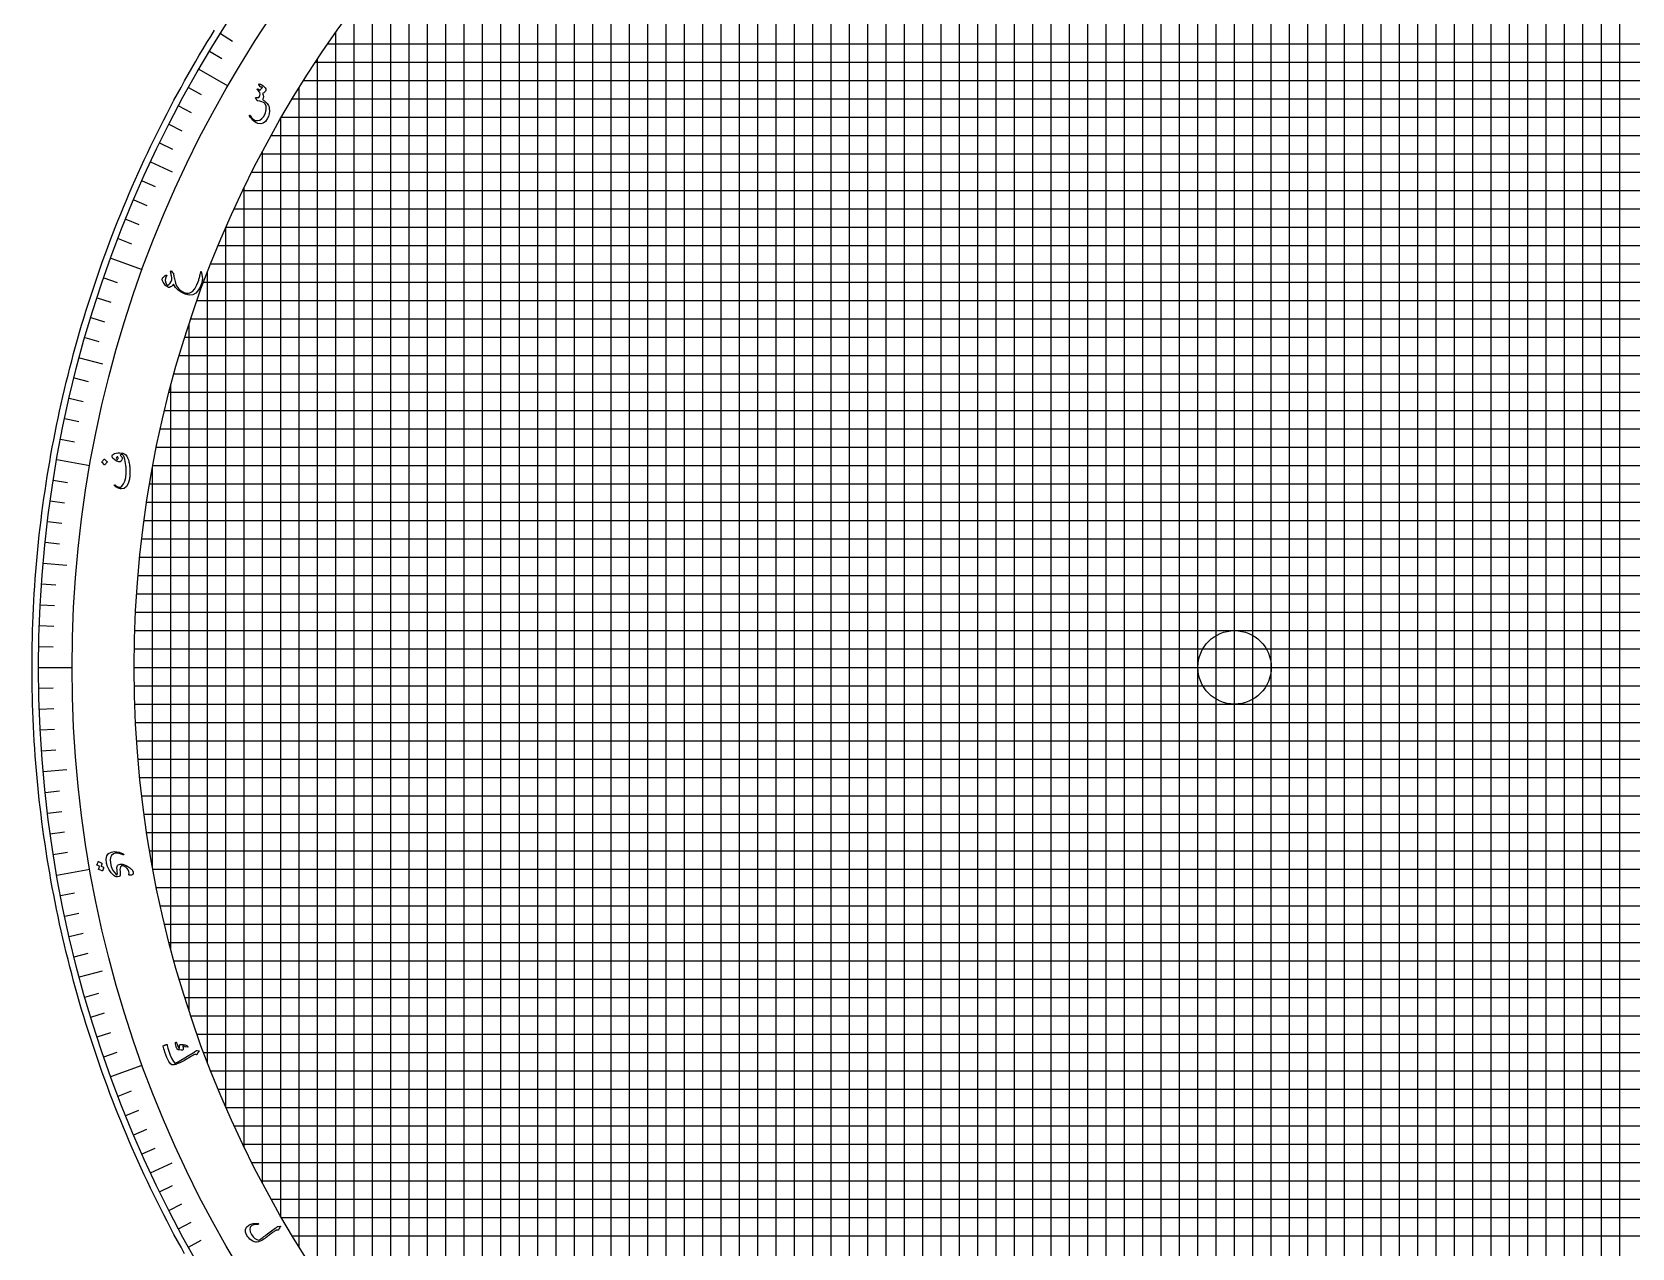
# Model space of a CAD drawing. Header units: millimetres. Extents: x -91 to 91, y -91 to 118.
# Drawn here: x -91 to 30.1, y -43.9 to 48.1 of the extents above; entities that cross this region are included whole.
import ezdxf

# ---------------------------------------------------------------- set-up
doc = ezdxf.new("R2010")
doc.units = ezdxf.units.MM
for name, color, linetype in [('CUT_INNER', 6, 'Continuous'), ('CUT_OUTER', 1, 'Continuous'), ('ENGRAVE', 7, 'Continuous'), ('ENGRAVE_FINE', 8, 'Continuous'), ('TEXT', 5, 'Continuous')]:
    doc.layers.add(name, color=color, linetype=linetype)

msp = doc.modelspace()

# ---------------------------------------------------------------- linework, layer by layer
at = {"layer": 'CUT_INNER'}
msp.add_circle((0, 0), 2.78, dxfattribs=at)
at = {"layer": 'CUT_OUTER'}
msp.add_lwpolyline([(-79.4516, -44.3671), (-79.7224, -43.8787), (-79.9901, -43.3887), (-80.2548, -42.8971), (-80.5165, -42.4039), (-80.7752, -41.909), (-81.0308, -41.4126), (-81.2834, -40.9146), (-81.5329, -40.4151), (-81.7794, -39.9141), (-82.0227, -39.4115), (-82.263, -38.9075), (-82.5002, -38.402), (-82.7343, -37.8951), (-82.9652, -37.3867), (-83.1931, -36.877), (-83.4178, -36.3658), (-83.6394, -35.8533), (-83.8578, -35.3394), (-84.073, -34.8242), (-84.2851, -34.3077), (-84.4941, -33.7899), (-84.6998, -33.2708), (-84.9023, -32.7504), (-85.1017, -32.2289), (-85.2979, -31.7061), (-85.4908, -31.1821), (-85.6805, -30.657), (-85.867, -30.1307), (-86.0503, -29.6032), (-86.2303, -29.0747), (-86.4071, -28.545), (-86.5806, -28.0143), (-86.7508, -27.4825), (-86.9178, -26.9497), (-87.0816, -26.4159), (-87.242, -25.8811), (-87.3992, -25.3453), (-87.553, -24.8085), (-87.7036, -24.2709), (-87.8509, -23.7323), (-87.9949, -23.1928), (-88.1355, -22.6524), (-88.2728, -22.1112), (-88.4069, -21.5691), (-88.5375, -21.0263), (-88.6649, -20.4826), (-88.7889, -19.9382), (-88.9096, -19.393), (-89.0269, -18.8471), (-89.1408, -18.3005), (-89.2515, -17.7532), (-89.3587, -17.2052), (-89.4626, -16.6566), (-89.5631, -16.1074), (-89.6603, -15.5575), (-89.754, -15.0071), (-89.8444, -14.4561), (-89.9314, -13.9045), (-90.0151, -13.3525), (-90.0953, -12.7999), (-90.1721, -12.2468), (-90.2456, -11.6933), (-90.3156, -11.1394), (-90.3823, -10.585), (-90.4455, -10.0302), (-90.5054, -9.4751), (-90.5618, -8.9196), (-90.6148, -8.3637), (-90.6644, -7.8076), (-90.7106, -7.2511), (-90.7534, -6.6944), (-90.7928, -6.1374), (-90.8287, -5.5802), (-90.8613, -5.0228), (-90.8904, -4.4652), (-90.9161, -3.9074), (-90.9383, -3.3495), (-90.9572, -2.7914), (-90.9726, -2.2333), (-90.9846, -1.675), (-90.9931, -1.1167), (-90.9983, -0.5584), (-91, 0), (-90.9983, 0.5584), (-90.9931, 1.1167), (-90.9846, 1.675), (-90.9726, 2.2333), (-90.9572, 2.7914), (-90.9383, 3.3495), (-90.9161, 3.9074), (-90.8904, 4.4652), (-90.8613, 5.0228), (-90.8287, 5.5802), (-90.7928, 6.1374), (-90.7534, 6.6944), (-90.7106, 7.2511), (-90.6644, 7.8076), (-90.6148, 8.3637), (-90.5618, 8.9196), (-90.5054, 9.4751), (-90.4455, 10.0302), (-90.3823, 10.585), (-90.3156, 11.1394), (-90.2456, 11.6933), (-90.1721, 12.2468), (-90.0953, 12.7999), (-90.0151, 13.3525), (-89.9314, 13.9045), (-89.8444, 14.4561), (-89.754, 15.0071), (-89.6603, 15.5575), (-89.5631, 16.1074), (-89.4626, 16.6566), (-89.3587, 17.2052), (-89.2515, 17.7532), (-89.1408, 18.3005), (-89.0269, 18.8471), (-88.9096, 19.393), (-88.7889, 19.9382), (-88.6649, 20.4826), (-88.5375, 21.0263), (-88.4069, 21.5691), (-88.2728, 22.1112), (-88.1355, 22.6524), (-87.9949, 23.1928), (-87.8509, 23.7323), (-87.7036, 24.2709), (-87.553, 24.8085), (-87.3992, 25.3453), (-87.242, 25.8811), (-87.0816, 26.4159), (-86.9178, 26.9497), (-86.7508, 27.4825), (-86.5806, 28.0143), (-86.4071, 28.545), (-86.2303, 29.0747), (-86.0503, 29.6032), (-85.867, 30.1307), (-85.6805, 30.657), (-85.4908, 31.1821), (-85.2979, 31.7061), (-85.1017, 32.2289), (-84.9023, 32.7504), (-84.6998, 33.2708), (-84.4941, 33.7899), (-84.2851, 34.3077), (-84.073, 34.8242), (-83.8578, 35.3394), (-83.6394, 35.8533), (-83.4178, 36.3658), (-83.1931, 36.877), (-82.9652, 37.3867), (-82.7343, 37.8951), (-82.5002, 38.402), (-82.263, 38.9075), (-82.0227, 39.4115), (-81.7794, 39.9141), (-81.5329, 40.4151), (-81.2834, 40.9146), (-81.0308, 41.4126), (-80.7752, 41.909), (-80.5165, 42.4039), (-80.2548, 42.8971), (-79.9901, 43.3887), (-79.7224, 43.8787), (-79.4516, 44.3671), (-79.1779, 44.8537), (-78.9012, 45.3387), (-78.6215, 45.822), (-78.3389, 46.3035), (-78.0533, 46.7833), (-77.7648, 47.2614), (-77.4733, 47.7377), (-77.179, 48.2121)], dxfattribs=at)
at = {"layer": 'ENGRAVE'}
for points in [[(-6.9387, -82.9754), (-6.9387, 82.9754)], [(0, -83.265), (0, 83.265)], [(6.9387, -82.9754), (6.9387, 82.9754)], [(-13.8775, -82.1004), (-13.8775, 82.1004)], [(13.8775, -82.1004), (13.8775, 82.1004)], [(-20.8163, -80.621), (-20.8163, 80.621)], [(20.8163, -80.621), (20.8163, 80.621)], [(-27.755, -78.503), (-27.755, 78.503)], [(27.755, -78.503), (27.755, 78.503)], [(-34.6938, -75.6928), (-34.6938, 75.6928)], [(-41.6325, -72.1096), (-41.6325, 72.1096)], [(-48.5712, -67.6306), (-48.5712, 67.6306)], [(-55.51, -62.0621), (-55.51, 62.0621)], [(-62.4488, -55.0746), (-62.4488, 55.0746)], [(-69.3875, -46.0265), (-69.3875, 46.0265)], [(-78.3753, 45.25), (-76.1823, 43.9839)], [(-72.1096, 41.6325), (72.1096, 41.6325)], [(-82.0209, 38.247), (-80.3816, 37.4825)], [(-75.6928, 34.6938), (75.6928, 34.6938)], [(-76.3263, -33.2771), (-76.3263, 33.2771)], [(-85.0422, 30.9528), (-82.6626, 30.0867)], [(-78.503, 27.755), (78.503, 27.755)], [(-87.4163, 23.4231), (-85.6692, 22.955)], [(-80.621, 20.8163), (80.621, 20.8163)], [(-89.1251, 15.7152), (-86.6313, 15.2754)], [(-82.1004, 13.8775), (82.1004, 13.8775)], [(-90.1556, 7.8876), (-88.3538, 7.73)], [(-82.9754, 6.9387), (82.9754, 6.9387)], [(-90.5, 0), (-87.9677, 0)], [(-83.265, 0), (83.265, 0)], [(-82.9754, -6.9387), (82.9754, -6.9387)], [(-90.1556, -7.8876), (-88.3538, -7.73)], [(-82.1004, -13.8775), (82.1004, -13.8775)], [(-89.1251, -15.7152), (-86.6313, -15.2754)], [(-80.621, -20.8163), (80.621, -20.8163)], [(-87.4163, -23.4231), (-85.6692, -22.955)], [(-78.503, -27.755), (78.503, -27.755)], [(-85.0422, -30.9528), (-82.6626, -30.0867)], [(-75.6928, -34.6938), (75.6928, -34.6938)], [(-82.0209, -38.247), (-80.3816, -37.4825)], [(-72.1096, -41.6325), (72.1096, -41.6325)]]:
    msp.add_lwpolyline(points, dxfattribs=at)
for radius in [90.5, 87.9677, 83.265]:
    msp.add_circle((0, 0), radius, dxfattribs=at)
at = {"layer": 'ENGRAVE_FINE'}
for points in [[(-11.102, -82.5215), (-11.102, 82.5215)], [(-9.7142, -82.6964), (-9.7142, 82.6964)], [(-8.3265, -82.8476), (-8.3265, 82.8476)], [(-5.551, -83.0798), (-5.551, 83.0798)], [(-4.1633, -83.1609), (-4.1633, 83.1609)], [(-2.7755, -83.2187), (-2.7755, 83.2187)], [(-1.3878, -83.2534), (-1.3878, 83.2534)], [(1.3878, -83.2534), (1.3878, 83.2534)], [(2.7755, -83.2187), (2.7755, 83.2187)], [(4.1633, -83.1609), (4.1633, 83.1609)], [(5.551, -83.0798), (5.551, 83.0798)], [(8.3265, -82.8476), (8.3265, 82.8476)], [(9.7142, -82.6964), (9.7142, 82.6964)], [(11.102, -82.5215), (11.102, 82.5215)], [(-18.0407, -81.2871), (-18.0407, 81.2871)], [(-16.653, -81.5827), (-16.653, 81.5827)], [(-15.2652, -81.8537), (-15.2652, 81.8537)], [(-12.4897, -82.3229), (-12.4897, 82.3229)], [(12.4897, -82.3229), (12.4897, 82.3229)], [(15.2652, -81.8537), (15.2652, 81.8537)], [(16.653, -81.5827), (16.653, 81.5827)], [(18.0407, -81.2871), (18.0407, 81.2871)], [(-22.204, -80.2499), (-22.204, 80.2499)], [(-19.4285, -80.9666), (-19.4285, 80.9666)], [(19.4285, -80.9666), (19.4285, 80.9666)], [(22.204, -80.2499), (22.204, 80.2499)], [(-26.3673, -78.9799), (-26.3673, 78.9799)], [(-24.9795, -79.4297), (-24.9795, 79.4297)], [(-23.5918, -79.8529), (-23.5918, 79.8529)], [(23.5918, -79.8529), (23.5918, 79.8529)], [(24.9795, -79.4297), (24.9795, 79.4297)], [(26.3673, -78.9799), (26.3673, 78.9799)], [(-29.1427, -77.9985), (-29.1427, 77.9985)], [(29.1427, -77.9985), (29.1427, 77.9985)], [(-33.306, -76.3136), (-33.306, 76.3136)], [(-31.9183, -76.9044), (-31.9183, 76.9044)], [(-30.5305, -77.4658), (-30.5305, 77.4658)], [(-37.4693, -74.358), (-37.4693, 74.358)], [(-36.0815, -75.0412), (-36.0815, 75.0412)], [(-40.2447, -72.8932), (-40.2447, 72.8932)], [(-38.857, -73.6423), (-38.857, 73.6423)], [(-44.408, -70.4343), (-44.408, 70.4343)], [(-43.0203, -71.2904), (-43.0203, 71.2904)], [(-45.7957, -69.54), (-45.7957, 69.54)], [(-47.1835, -68.606), (-47.1835, 68.606)], [(-49.959, -66.612), (-49.959, 66.612)], [(-51.3468, -65.5482), (-51.3468, 65.5482)], [(-52.7345, -64.437), (-52.7345, 64.437)], [(-54.1223, -63.2759), (-54.1223, 63.2759)], [(-56.8978, -60.7923), (-56.8978, 60.7923)], [(-58.2855, -59.4631), (-58.2855, 59.4631)], [(-59.6733, -58.0703), (-59.6733, 58.0703)], [(-61.061, -56.6093), (-61.061, 56.6093)], [(-63.8365, -53.4599), (-63.8365, 53.4599)], [(-65.2242, -51.7577), (-65.2242, 51.7577)], [(-66.612, -49.959), (-66.612, 49.959)], [(-76.7484, 47.9577), (-75.828, 47.3826)], [(-67.9998, -48.053), (-67.9998, 48.053)], [(-77.5736, 46.6109), (-76.6434, 46.052)], [(-68.606, 47.1835), (68.606, 47.1835)], [(-69.54, 45.7957), (69.54, 45.7957)], [(-79.1531, 43.8753), (-78.2039, 43.3491)], [(-70.7752, -43.8626), (-70.7752, 43.8626)], [(-70.4343, 44.408), (70.4343, 44.408)], [(-79.9068, 42.4872), (-78.9485, 41.9777)], [(-71.2904, 43.0203), (71.2904, 43.0203)], [(-72.163, -41.5399), (-72.163, 41.5399)], [(-80.6361, 41.0861), (-79.6691, 40.5934)], [(-72.8932, 40.2447), (72.8932, 40.2447)], [(-81.3409, 39.6726), (-80.3654, 39.1968)], [(-73.6423, 38.857), (73.6423, 38.857)], [(-73.5508, -39.0301), (-73.5508, 39.0301)], [(-82.6759, 36.8097), (-81.6844, 36.3683)], [(-74.358, 37.4693), (74.358, 37.4693)], [(-83.3057, 35.3612), (-82.3067, 34.9371)], [(-75.0412, 36.0815), (75.0412, 36.0815)], [(-74.9385, -36.2944), (-74.9385, 36.2944)], [(-83.9101, 33.9019), (-82.9039, 33.4954)], [(-76.3136, 33.306), (76.3136, 33.306)], [(-84.489, 32.4323), (-83.4759, 32.0434)], [(-76.9044, 31.9183), (76.9044, 31.9183)], [(-77.4658, 30.5305), (77.4658, 30.5305)], [(-85.5694, 29.4639), (-84.5433, 29.1106)], [(-77.9985, 29.1427), (77.9985, 29.1427)], [(-77.714, -29.893), (-77.714, 29.893)], [(-86.0706, 27.966), (-85.0385, 27.6307)], [(-86.5456, 26.4596), (-85.5078, 26.1423)], [(-79.1018, -25.9995), (-79.1018, 25.9995)], [(-78.9799, 26.3673), (78.9799, 26.3673)], [(-86.9942, 24.9452), (-85.951, 24.646)], [(-79.4297, 24.9795), (79.4297, 24.9795)], [(-79.8529, 23.5918), (79.8529, 23.5918)], [(-87.8118, 21.8939), (-86.7587, 21.6314)], [(-80.2499, 22.204), (80.2499, 22.204)], [(-80.4895, -21.319), (-80.4895, 21.319)], [(-88.1805, 20.3581), (-87.1231, 20.1139)], [(-80.9666, 19.4285), (80.9666, 19.4285)], [(-88.5224, 18.816), (-87.4608, 18.5904)], [(-88.8373, 17.2682), (-87.7719, 17.0611)], [(-81.2871, 18.0407), (81.2871, 18.0407)], [(-81.5827, 16.653), (81.5827, 16.653)], [(-81.8773, -15.1386), (-81.8773, 15.1386)], [(-81.8537, 15.2652), (81.8537, 15.2652)], [(-89.3858, 14.1573), (-88.3139, 13.9875)], [(-89.6193, 12.5952), (-88.5446, 12.4441)], [(-82.3229, 12.4897), (82.3229, 12.4897)], [(-89.8254, 11.0292), (-88.7483, 10.8969)], [(-82.5215, 11.102), (82.5215, 11.102)], [(-82.6964, 9.7142), (82.6964, 9.7142)], [(-90.0042, 9.4598), (-88.9249, 9.3464)], [(-82.8476, 8.3265), (82.8476, 8.3265)], [(-90.2795, 6.313), (-89.1969, 6.2373)], [(-83.0798, 5.551), (83.0798, 5.551)], [(-90.376, 4.7364), (-89.2922, 4.6796)], [(-83.1609, 4.1633), (83.1609, 4.1633)], [(-90.4449, 3.1584), (-89.3603, 3.1205)], [(-83.2187, 2.7755), (83.2187, 2.7755)], [(-90.4862, 1.5794), (-89.4011, 1.5605)], [(-83.2534, 1.3878), (83.2534, 1.3878)], [(-90.4862, -1.5794), (-89.4011, -1.5605)], [(-83.2534, -1.3878), (83.2534, -1.3878)], [(-90.4449, -3.1584), (-89.3603, -3.1205)], [(-83.2187, -2.7755), (83.2187, -2.7755)], [(-90.376, -4.7364), (-89.2922, -4.6796)], [(-83.1609, -4.1633), (83.1609, -4.1633)], [(-83.0798, -5.551), (83.0798, -5.551)], [(-90.2795, -6.313), (-89.1969, -6.2373)], [(-82.8476, -8.3265), (82.8476, -8.3265)], [(-90.0042, -9.4598), (-88.9249, -9.3464)], [(-82.6964, -9.7142), (82.6964, -9.7142)], [(-89.8254, -11.0292), (-88.7483, -10.8969)], [(-82.5215, -11.102), (82.5215, -11.102)], [(-89.6193, -12.5952), (-88.5446, -12.4441)], [(-82.3229, -12.4897), (82.3229, -12.4897)], [(-89.3858, -14.1573), (-88.3139, -13.9875)], [(-81.8537, -15.2652), (81.8537, -15.2652)], [(-81.5827, -16.653), (81.5827, -16.653)], [(-88.8373, -17.2682), (-87.7719, -17.0611)], [(-81.2871, -18.0407), (81.2871, -18.0407)], [(-88.5224, -18.816), (-87.4608, -18.5904)], [(-88.1805, -20.3581), (-87.1231, -20.1139)], [(-80.9666, -19.4285), (80.9666, -19.4285)], [(-87.8118, -21.8939), (-86.7587, -21.6314)], [(-80.2499, -22.204), (80.2499, -22.204)], [(-79.8529, -23.5918), (79.8529, -23.5918)], [(-86.9942, -24.9452), (-85.951, -24.646)], [(-79.4297, -24.9795), (79.4297, -24.9795)], [(-86.5456, -26.4596), (-85.5078, -26.1423)], [(-78.9799, -26.3673), (78.9799, -26.3673)], [(-86.0706, -27.966), (-85.0385, -27.6307)], [(-85.5694, -29.4639), (-84.5433, -29.1106)], [(-77.9985, -29.1427), (77.9985, -29.1427)], [(-77.4658, -30.5305), (77.4658, -30.5305)], [(-84.489, -32.4323), (-83.4759, -32.0434)], [(-76.9044, -31.9183), (76.9044, -31.9183)], [(-83.9101, -33.9019), (-82.9039, -33.4954)], [(-76.3136, -33.306), (76.3136, -33.306)], [(-83.3057, -35.3612), (-82.3067, -34.9371)], [(-75.0412, -36.0815), (75.0412, -36.0815)], [(-82.6759, -36.8097), (-81.6844, -36.3683)], [(-74.358, -37.4693), (74.358, -37.4693)], [(-81.3409, -39.6726), (-80.3654, -39.1968)], [(-73.6423, -38.857), (73.6423, -38.857)], [(-80.6361, -41.0861), (-79.6691, -40.5934)], [(-72.8932, -40.2447), (72.8932, -40.2447)], [(-79.9068, -42.4872), (-78.9485, -41.9777)], [(-79.1531, -43.8753), (-78.2039, -43.3491)], [(-71.2904, -43.0203), (71.2904, -43.0203)]]:
    msp.add_lwpolyline(points, dxfattribs=at)
at = {"layer": 'TEXT'}
for points in [[(-73.8365, 44.0685), (-73.8454, 44.0802), (-73.8501, 44.0913), (-73.8507, 44.1017), (-73.8472, 44.1114), (-73.8391, 44.1219), (-73.8293, 44.1291), (-73.8179, 44.133), (-73.8048, 44.1337), (-73.7622, 44.129), (-73.7142, 44.1151), (-73.6607, 44.092), (-73.6019, 44.0598), (-73.5114, 43.9976), (-73.4326, 43.9266), (-73.3655, 43.8466), (-73.31, 43.7579), (-73.2991, 43.7323), (-73.2934, 43.7081), (-73.2928, 43.685), (-73.2974, 43.6633), (-73.3321, 43.5954), (-73.3855, 43.5318), (-73.4576, 43.4724), (-73.5484, 43.4173), (-73.4953, 43.2944), (-73.4806, 43.1776), (-73.5042, 43.0668), (-73.5662, 42.9619), (-73.5114, 42.9253), (-73.4597, 42.8884), (-73.411, 42.8514), (-73.3654, 42.8141), (-73.3225, 42.7764), (-73.282, 42.7381), (-73.2439, 42.6992), (-73.2081, 42.6596), (-73.1478, 42.5811), (-73.1001, 42.4949), (-73.065, 42.4009), (-73.0424, 42.2992), (-73.0274, 42.0836), (-73.0481, 41.8771), (-73.1045, 41.6794), (-73.1966, 41.4905), (-73.3412, 41.3007), (-73.5071, 41.1794), (-73.6945, 41.1266), (-73.9038, 41.1424), (-73.9695, 41.1653), (-74.0413, 41.203), (-74.1191, 41.2556), (-74.2029, 41.3231), (-74.2902, 41.4052), (-74.3756, 41.5002), (-74.4591, 41.6081), (-74.5407, 41.729), (-74.5453, 41.7376), (-74.5473, 41.746), (-74.5466, 41.7544), (-74.5433, 41.7626), (-74.5384, 41.7699), (-74.5326, 41.7754), (-74.5261, 41.7791), (-74.5187, 41.781), (-74.51, 41.7801), (-74.5022, 41.7771), (-74.4951, 41.7717), (-74.4888, 41.7642), (-74.3783, 41.6068), (-74.2801, 41.4905), (-74.1943, 41.415), (-74.121, 41.3804), (-73.9272, 41.3616), (-73.754, 41.4053), (-73.6014, 41.5116), (-73.469, 41.6803), (-73.3389, 41.9474), (-73.2799, 42.203), (-73.292, 42.4477), (-73.3756, 42.6819), (-73.4841, 42.7443), (-73.6086, 42.7932), (-73.7492, 42.8283), (-73.9058, 42.8496), (-73.9224, 42.8505), (-73.936, 42.8536), (-73.9464, 42.8589), (-73.9537, 42.8665), (-73.9754, 42.8985), (-73.9956, 42.9287), (-74.0143, 42.9572), (-74.0316, 42.9839), (-74.0471, 43.0087), (-74.0604, 43.0314), (-74.0716, 43.0519), (-74.0806, 43.0703), (-74.0836, 43.0795), (-74.0827, 43.0869), (-74.0779, 43.0924), (-74.0692, 43.0962), (-74.0635, 43.0974), (-74.055, 43.0988), (-74.0437, 43.1004), (-74.0296, 43.1021), (-74.0129, 43.1037), (-73.9938, 43.1048), (-73.9723, 43.1054), (-73.9483, 43.1054), (-73.9016, 43.1066), (-73.8662, 43.11), (-73.8423, 43.1154), (-73.8297, 43.123), (-73.7829, 43.1896), (-73.7538, 43.2666), (-73.7424, 43.3541), (-73.7488, 43.4521), (-73.7654, 43.4961), (-73.8023, 43.5517), (-73.8595, 43.6189), (-73.937, 43.6976), (-73.9444, 43.7052), (-73.9492, 43.7139), (-73.9514, 43.7239), (-73.9511, 43.7351), (-73.9494, 43.7448), (-73.946, 43.753), (-73.9407, 43.7597), (-73.9336, 43.7648), (-73.9107, 43.7652), (-73.8769, 43.7504), (-73.8321, 43.7204), (-73.7763, 43.6753), (-73.7109, 43.71), (-73.6547, 43.7551), (-73.6076, 43.8106), (-73.5697, 43.8765), (-73.5898, 43.8873), (-73.6072, 43.8943), (-73.6219, 43.8974), (-73.634, 43.8966), (-73.646, 43.8947), (-73.6565, 43.8954), (-73.6653, 43.8989), (-73.6725, 43.905)], [(-81.1402, 29.3549), (-81.1358, 29.4059), (-81.1168, 29.4562), (-81.083, 29.5057), (-81.0345, 29.5545), (-81.006, 29.5779), (-80.9781, 29.5988), (-80.9509, 29.6172), (-80.9244, 29.6332), (-80.8988, 29.6467), (-80.8742, 29.6579), (-80.8507, 29.6668), (-80.8283, 29.6733), (-80.8079, 29.6757), (-80.7986, 29.6683), (-80.8003, 29.6511), (-80.8131, 29.6242), (-80.8893, 29.452), (-80.9106, 29.2744), (-80.877, 29.0918), (-80.7884, 28.9046), (-80.7808, 28.8975), (-80.7714, 28.8943), (-80.7602, 28.8951), (-80.7471, 28.8998), (-80.6282, 28.9785), (-80.5331, 29.0755), (-80.4619, 29.191), (-80.4144, 29.325), (-80.4104, 29.3507), (-80.4104, 29.3859), (-80.4145, 29.4304), (-80.4225, 29.4844), (-80.4422, 29.5845), (-80.4595, 29.673), (-80.4744, 29.7498), (-80.4868, 29.815), (-80.497, 29.8685), (-80.5047, 29.9102), (-80.5102, 29.9403), (-80.5134, 29.9586), (-80.5121, 29.9826), (-80.5018, 29.9919), (-80.4824, 29.9866), (-80.4538, 29.9665), (-80.3827, 29.9039), (-80.3312, 29.8533), (-80.2995, 29.8146), (-80.2874, 29.7878), (-80.2811, 29.7168), (-80.2715, 29.6407), (-80.2586, 29.5595), (-80.2423, 29.4731), (-80.2226, 29.3817), (-80.1994, 29.2852), (-80.1729, 29.1835), (-80.1429, 29.0769), (-80.0533, 28.8527), (-79.9225, 28.6606), (-79.7506, 28.5004), (-79.538, 28.3721), (-79.4139, 28.3253), (-79.2909, 28.3035), (-79.1689, 28.3064), (-79.0481, 28.334), (-78.8601, 28.4432), (-78.687, 28.6405), (-78.5281, 28.9259), (-78.3825, 29.2993), (-78.3644, 29.3587), (-78.3461, 29.4231), (-78.3275, 29.4925), (-78.3086, 29.567), (-78.2896, 29.6463), (-78.2709, 29.7304), (-78.2523, 29.8193), (-78.2338, 29.913), (-78.2297, 29.9288), (-78.2245, 29.9397), (-78.2182, 29.9457), (-78.2109, 29.9467), (-78.1868, 29.9214), (-78.1636, 29.8477), (-78.1412, 29.7258), (-78.1194, 29.5558), (-78.1105, 29.4543), (-78.1079, 29.3675), (-78.1119, 29.2953), (-78.1224, 29.2379), (-78.1818, 29.0317), (-78.2469, 28.8489), (-78.3181, 28.6893), (-78.3952, 28.553), (-78.5993, 28.3165), (-78.8362, 28.1834), (-79.1064, 28.1538), (-79.4103, 28.2285), (-79.7065, 28.3711), (-79.951, 28.5441), (-80.1433, 28.7476), (-80.2834, 28.982), (-80.3688, 28.8931), (-80.4479, 28.8241), (-80.5205, 28.7751), (-80.5867, 28.7461), (-80.6112, 28.7406), (-80.6362, 28.7397), (-80.6615, 28.7436), (-80.6872, 28.7521), (-80.7523, 28.7867), (-80.8117, 28.8256), (-80.8654, 28.8687), (-80.9135, 28.916), (-81.0042, 29.0283), (-81.0722, 29.1389), (-81.1175, 29.2478), (-81.1402, 29.3549)], [(-85.7003, 15.5229), (-85.7034, 15.5275), (-85.7047, 15.5334), (-85.7042, 15.5406), (-85.7019, 15.5491), (-85.6667, 15.6055), (-85.6267, 15.6573), (-85.582, 15.7047), (-85.5325, 15.7474), (-85.5254, 15.7512), (-85.5189, 15.7522), (-85.5129, 15.7505), (-85.5074, 15.746), (-85.3011, 15.5568), (-85.2965, 15.5503), (-85.2964, 15.543), (-85.3009, 15.535), (-85.3098, 15.5262), (-85.3175, 15.5185), (-85.3292, 15.5064), (-85.345, 15.4897), (-85.3646, 15.4686), (-85.3884, 15.4425), (-85.4162, 15.4111), (-85.4482, 15.3744), (-85.4843, 15.3323), (-85.49, 15.3269), (-85.4952, 15.3246), (-85.4998, 15.3255), (-85.5038, 15.3294)], [(-84.9422, 15.9532), (-84.935, 16.0158), (-84.8998, 16.0728), (-84.8367, 16.124), (-84.7457, 16.1694), (-84.632, 16.2036), (-84.5009, 16.221), (-84.3522, 16.2218), (-84.1861, 16.206), (-84.1267, 16.1964), (-84.0725, 16.1818), (-84.0237, 16.1622), (-83.9801, 16.1378), (-83.8978, 16.0652), (-83.8247, 15.9667), (-83.7608, 15.8425), (-83.7059, 15.6925), (-83.6829, 15.6094), (-83.6623, 15.5243), (-83.6442, 15.4372), (-83.6286, 15.348), (-83.6156, 15.2566), (-83.605, 15.1627), (-83.5969, 15.0664), (-83.5914, 14.9677), (-83.5881, 14.869), (-83.5869, 14.7728), (-83.5876, 14.6793), (-83.5904, 14.5883), (-83.5954, 14.4996), (-83.6029, 14.4132), (-83.613, 14.329), (-83.6255, 14.247), (-83.7108, 13.9106), (-83.8419, 13.6744), (-84.0198, 13.5383), (-84.2449, 13.5026), (-84.2949, 13.5085), (-84.351, 13.5204), (-84.4133, 13.5385), (-84.4816, 13.5627), (-84.5556, 13.5961), (-84.626, 13.6374), (-84.6927, 13.6864), (-84.7558, 13.7432), (-84.7628, 13.7513), (-84.7673, 13.7602), (-84.7692, 13.7698), (-84.7687, 13.7803), (-84.7658, 13.7899), (-84.7605, 13.7972), (-84.7527, 13.8021), (-84.7427, 13.8046), (-84.7319, 13.8048), (-84.7224, 13.8029), (-84.714, 13.7987), (-84.7067, 13.7924), (-84.5567, 13.6824), (-84.4215, 13.6321), (-84.3012, 13.6411), (-84.1957, 13.7092), (-84.0699, 13.8764), (-83.9752, 14.0961), (-83.9113, 14.3684), (-83.8775, 14.6936), (-83.8731, 14.8381), (-83.8752, 14.9841), (-83.884, 15.1316), (-83.8994, 15.2806), (-83.9214, 15.4309), (-83.9501, 15.5825), (-83.9855, 15.7353), (-84.0275, 15.8894), (-84.0563, 15.9727), (-84.092, 16.0383), (-84.1347, 16.0863), (-84.1843, 16.1164), (-84.2231, 16.1127), (-84.26, 16.1023), (-84.2951, 16.085), (-84.3282, 16.061), (-84.3302, 16.0578), (-84.3289, 16.0532), (-84.3243, 16.0471), (-84.3164, 16.0397), (-84.254, 15.982), (-84.2101, 15.9223), (-84.1849, 15.8606), (-84.1782, 15.7969), (-84.1973, 15.6864), (-84.2452, 15.6074), (-84.3222, 15.56), (-84.4282, 15.5441), (-84.5161, 15.5609), (-84.6182, 15.6102), (-84.7345, 15.6923), (-84.8648, 15.8071), (-84.8959, 15.8416), (-84.9191, 15.8774), (-84.9346, 15.9146), (-84.9422, 15.9532)], [(-84.5036, 15.9059), (-84.5153, 15.9199), (-84.5284, 15.9258), (-84.5431, 15.9235), (-84.5594, 15.9132), (-84.6026, 15.867), (-84.6193, 15.8222), (-84.6095, 15.7788), (-84.5733, 15.7369), (-84.5611, 15.73), (-84.5498, 15.7269), (-84.5394, 15.7276), (-84.5298, 15.732), (-84.4946, 15.7701), (-84.4784, 15.8118), (-84.4815, 15.857), (-84.5036, 15.9059)], [(-83.6636, -15.664), (-83.6489, -15.559), (-83.668, -15.4484), (-83.7209, -15.3321), (-83.8076, -15.2101), (-83.8824, -15.1361), (-83.9661, -15.0782), (-84.0587, -15.0365), (-84.1603, -15.0109), (-84.1799, -15.01), (-84.1995, -15.0131), (-84.2193, -15.0202), (-84.2391, -15.0313), (-84.296, -15.0918), (-84.3308, -15.1827), (-84.3433, -15.3038), (-84.3336, -15.4551), (-84.3222, -15.6042), (-84.3306, -15.7156), (-84.3591, -15.7894), (-84.4076, -15.8256), (-84.519, -15.8495), (-84.6228, -15.846), (-84.719, -15.815), (-84.8076, -15.7565), (-85.006, -15.5545), (-85.1656, -15.329), (-85.2862, -15.0802), (-85.3677, -14.8085), (-85.3989, -14.5018), (-85.3472, -14.2599), (-85.2129, -14.0833), (-84.9966, -13.9718), (-84.8719, -13.9469), (-84.7327, -13.9427), (-84.579, -13.9591), (-84.4109, -13.9958), (-84.3635, -14.0104), (-84.3174, -14.0258), (-84.2729, -14.042), (-84.2297, -14.059), (-84.1878, -14.077), (-84.1468, -14.0961), (-84.1069, -14.1163), (-84.0679, -14.1377), (-84.0512, -14.1499), (-84.0432, -14.1619), (-84.044, -14.1739), (-84.0535, -14.1858), (-84.0664, -14.1937), (-84.08, -14.1973), (-84.0943, -14.1968), (-84.1093, -14.192), (-84.3344, -14.0998), (-84.5307, -14.0553), (-84.6984, -14.059), (-84.8376, -14.1111), (-84.9739, -14.2275), (-85.0583, -14.3793), (-85.0905, -14.5665), (-85.0703, -14.7889), (-84.9989, -15.066), (-84.8967, -15.3086), (-84.7641, -15.5164), (-84.6012, -15.6893), (-84.5883, -15.6991), (-84.5767, -15.7016), (-84.5665, -15.6967), (-84.5577, -15.6845), (-84.5454, -15.6393), (-84.5418, -15.5642), (-84.5468, -15.4593), (-84.5603, -15.3244), (-84.5682, -15.1862), (-84.5556, -15.0774), (-84.5226, -14.9981), (-84.4692, -14.9483), (-84.4016, -14.9176), (-84.3282, -14.8995), (-84.249, -14.8938), (-84.1641, -14.9006), (-83.9924, -14.9408), (-83.8287, -15.0094), (-83.6729, -15.1062), (-83.5248, -15.2312), (-83.4889, -15.265), (-83.457, -15.2984), (-83.4292, -15.3313), (-83.4054, -15.3637), (-83.3854, -15.3954), (-83.3692, -15.4263), (-83.3567, -15.4562), (-83.348, -15.4853), (-83.3373, -15.6033), (-83.3751, -15.684), (-83.4615, -15.7275), (-83.5966, -15.7336), (-83.6347, -15.7262), (-83.6586, -15.7121), (-83.6682, -15.6914), (-83.6636, -15.664)], [(-85.5916, -15.1211), (-85.587, -15.1243), (-85.5838, -15.1294), (-85.5818, -15.1363), (-85.581, -15.145), (-85.5869, -15.1778), (-85.5941, -15.2098), (-85.6026, -15.241), (-85.6124, -15.2715), (-85.6237, -15.3014), (-85.6366, -15.331), (-85.6512, -15.3604), (-85.6673, -15.3894), (-85.6728, -15.3954), (-85.6791, -15.3988), (-85.6863, -15.3995), (-85.6944, -15.3975), (-85.9546, -15.2888), (-85.9584, -15.2852), (-85.9595, -15.2792), (-85.9579, -15.2706), (-85.9535, -15.2595), (-85.9491, -15.2516), (-85.9433, -15.2391), (-85.9361, -15.2218), (-85.9276, -15.1999), (-85.9176, -15.173), (-85.906, -15.1411), (-85.8926, -15.104), (-85.8775, -15.0617), (-86.0797, -14.9741), (-86.0862, -14.9696), (-86.0888, -14.9627), (-86.0874, -14.9536), (-86.082, -14.9422), (-86.0774, -14.9323), (-86.0706, -14.9167), (-86.0616, -14.8955), (-86.0504, -14.8687), (-86.0371, -14.8359), (-86.0217, -14.7967), (-86.0042, -14.751), (-85.9847, -14.699), (-85.9809, -14.6933), (-85.9767, -14.6904), (-85.9719, -14.6902), (-85.9668, -14.6927), (-85.716, -14.8077), (-85.7115, -14.811), (-85.7082, -14.816), (-85.7062, -14.8229), (-85.7055, -14.8317), (-85.7093, -14.8593), (-85.7146, -14.8864), (-85.7214, -14.913), (-85.7296, -14.939), (-85.7391, -14.9645), (-85.7497, -14.9893), (-85.7614, -15.0135), (-85.7742, -15.0371)], [(-78.3643, -29.0531), (-78.3897, -29.0809), (-78.4131, -29.1087), (-78.4347, -29.1366), (-78.4543, -29.1647), (-78.4719, -29.1931), (-78.4875, -29.2219), (-78.501, -29.2512), (-78.5125, -29.281), (-78.5204, -29.2938), (-78.5323, -29.3015), (-78.5482, -29.3041), (-78.568, -29.3017), (-78.675, -29.2827), (-78.6863, -29.2812), (-78.6957, -29.2806), (-78.7031, -29.2809), (-78.7085, -29.2821), (-78.9279, -29.4177), (-79.1266, -29.5388), (-79.3047, -29.6455), (-79.4623, -29.7377), (-79.5991, -29.815), (-79.7152, -29.8771), (-79.8105, -29.9241), (-79.8851, -29.9558), (-80.0282, -30.0095), (-80.0746, -30.0239), (-80.1219, -30.0362), (-80.1702, -30.0464), (-80.2196, -30.0545), (-80.27, -30.0602), (-80.3215, -30.0634), (-80.3742, -30.0641), (-80.4281, -30.0623), (-80.5303, -29.9996), (-80.6498, -29.8218), (-80.7857, -29.5285), (-80.9367, -29.1194), (-80.9783, -28.9896), (-81.0133, -28.8683), (-81.0418, -28.7556), (-81.0638, -28.6514), (-81.0632, -28.641), (-81.0598, -28.6325), (-81.0536, -28.626), (-81.0447, -28.6214), (-81.0006, -28.6028), (-80.9604, -28.5862), (-80.924, -28.5716), (-80.8914, -28.5589), (-80.8624, -28.5481), (-80.8364, -28.5391), (-80.8136, -28.5317), (-80.7939, -28.5261), (-80.7826, -28.5236), (-80.7751, -28.5253), (-80.7716, -28.5313), (-80.7719, -28.5416), (-80.7682, -28.6179), (-80.752, -28.7121), (-80.723, -28.8242), (-80.6812, -28.9543), (-80.5423, -29.3377), (-80.4145, -29.6306), (-80.2986, -29.833), (-80.1954, -29.9453), (-80.1066, -29.9119), (-79.9517, -29.8335), (-79.7307, -29.7103), (-79.4436, -29.5424), (-79.1568, -29.3722), (-78.9401, -29.2429), (-78.7936, -29.154), (-78.7174, -29.1056), (-78.6968, -29.0917), (-78.6775, -29.0786), (-78.6595, -29.0665), (-78.6429, -29.0552), (-78.6278, -29.045), (-78.6144, -29.0357), (-78.6026, -29.0275), (-78.5926, -29.0203), (-78.5701, -29.0063), (-78.5472, -28.9971), (-78.5237, -28.9925), (-78.4998, -28.9926), (-78.3685, -29.0059), (-78.3594, -29.0076), (-78.3526, -29.0106), (-78.3483, -29.0149), (-78.3465, -29.0205), (-78.3478, -29.0287), (-78.3512, -29.0369), (-78.3567, -29.045), (-78.3643, -29.0531)], [(-79.1853, -28.6984), (-79.1841, -28.7041), (-79.1846, -28.7096), (-79.1868, -28.7149), (-79.1907, -28.72), (-79.1949, -28.7227), (-79.1997, -28.7249), (-79.2052, -28.7265), (-79.2113, -28.7274), (-79.3887, -28.7229), (-79.4072, -28.7212), (-79.4221, -28.7178), (-79.4335, -28.7127), (-79.4413, -28.7059), (-79.4649, -28.6732), (-79.4898, -28.6472), (-79.5161, -28.6277), (-79.5437, -28.6149), (-79.5558, -28.6148), (-79.5652, -28.6243), (-79.572, -28.6435), (-79.576, -28.6725), (-79.5759, -28.6908), (-79.5751, -28.7095), (-79.5738, -28.7286), (-79.5719, -28.7482), (-79.5694, -28.7683), (-79.5662, -28.7892), (-79.5623, -28.8109), (-79.5577, -28.8334), (-79.5619, -28.9183), (-79.6169, -28.965), (-79.7227, -28.9735), (-79.8794, -28.9434), (-79.9292, -28.9255), (-79.9703, -28.9053), (-80.0027, -28.8828), (-80.0264, -28.8579), (-80.0449, -28.8278), (-80.0638, -28.7839), (-80.0831, -28.726), (-80.1028, -28.6543), (-80.1121, -28.6174), (-80.1196, -28.582), (-80.1253, -28.548), (-80.1292, -28.5154), (-80.132, -28.4844), (-80.134, -28.4553), (-80.1354, -28.428), (-80.1362, -28.4026), (-80.1333, -28.3857), (-80.1278, -28.3724), (-80.1199, -28.3628), (-80.1094, -28.3568), (-80.0972, -28.3546), (-80.0869, -28.3571), (-80.0787, -28.3645), (-80.0726, -28.3767), (-80.0554, -28.4165), (-80.0366, -28.4618), (-80.0161, -28.5128), (-79.9941, -28.5693), (-79.9528, -28.6748), (-79.9165, -28.7556), (-79.8853, -28.8119), (-79.8591, -28.8437), (-79.8539, -28.8472), (-79.8484, -28.8481), (-79.8426, -28.8464), (-79.8365, -28.8421), (-79.8332, -28.838), (-79.831, -28.8319), (-79.8301, -28.8237), (-79.8302, -28.8135), (-79.8401, -28.7216), (-79.8426, -28.6825), (-79.8402, -28.6475), (-79.8331, -28.6166), (-79.8212, -28.5897), (-79.8049, -28.5648), (-79.7853, -28.5465), (-79.7626, -28.5349), (-79.7366, -28.5299), (-79.5517, -28.5235), (-79.3982, -28.5495), (-79.2761, -28.6078), (-79.1853, -28.6984)], [(-72.2341, -42.2742), (-72.2232, -42.274), (-72.2138, -42.2764), (-72.206, -42.2816), (-72.1998, -42.2895), (-72.1963, -42.299), (-72.1966, -42.3089), (-72.2007, -42.3192), (-72.2086, -42.3301), (-72.2559, -42.3908), (-72.2938, -42.4483), (-72.3223, -42.5025), (-72.3414, -42.5535), (-72.3494, -42.57), (-72.363, -42.5814), (-72.3824, -42.5876), (-72.4075, -42.5888), (-72.4205, -42.5878), (-72.433, -42.587), (-72.445, -42.5862), (-72.4564, -42.5856), (-72.4672, -42.585), (-72.4771, -42.5844), (-72.4861, -42.5836), (-72.4942, -42.5829), (-72.5087, -42.582), (-72.5241, -42.5844), (-72.5403, -42.5899), (-72.5573, -42.5986), (-72.602, -42.629), (-72.6502, -42.6629), (-72.7021, -42.7003), (-72.7576, -42.7411), (-72.8167, -42.7853), (-72.8797, -42.8326), (-72.9465, -42.883), (-73.0171, -42.9366), (-73.0869, -42.9912), (-73.1528, -43.042), (-73.2148, -43.089), (-73.273, -43.1321), (-73.3274, -43.1717), (-73.3781, -43.208), (-73.4251, -43.2409), (-73.4684, -43.2706), (-73.5998, -43.3528), (-73.7327, -43.4163), (-73.8671, -43.4612), (-74.0031, -43.4873), (-74.092, -43.4871), (-74.1885, -43.4625), (-74.2924, -43.4135), (-74.4037, -43.3399), (-74.5112, -43.2524), (-74.6022, -43.1642), (-74.6766, -43.0755), (-74.7345, -42.9863), (-74.8353, -42.7375), (-74.8431, -42.523), (-74.7582, -42.3432), (-74.581, -42.1979), (-74.4279, -42.1269), (-74.2628, -42.0841), (-74.086, -42.0692), (-73.8972, -42.0821), (-73.8853, -42.0844), (-73.8763, -42.0889), (-73.8701, -42.0954), (-73.8668, -42.104), (-73.8652, -42.1143), (-73.8658, -42.1231), (-73.8685, -42.1305), (-73.8734, -42.1364), (-73.8818, -42.1434), (-73.8909, -42.1482), (-73.9009, -42.1507), (-73.9117, -42.1511), (-74.0681, -42.1581), (-74.1957, -42.174), (-74.2943, -42.1989), (-74.364, -42.2329), (-74.4831, -42.3606), (-74.5284, -42.5163), (-74.4995, -42.6999), (-74.3963, -42.9111), (-74.2707, -43.0827), (-74.1348, -43.2114), (-73.9887, -43.2972), (-73.8327, -43.3401), (-73.787, -43.3104), (-73.7342, -43.2746), (-73.6744, -43.2326), (-73.6076, -43.1845), (-73.5337, -43.13), (-73.4526, -43.0688), (-73.3644, -43.001), (-73.269, -42.9265), (-73.1698, -42.8509), (-73.0719, -42.777), (-72.9752, -42.7048), (-72.8799, -42.6342), (-72.7857, -42.5655), (-72.6926, -42.4988), (-72.6006, -42.4342), (-72.5096, -42.3715), (-72.4243, -42.3074), (-72.4135, -42.3018), (-72.4029, -42.2976), (-72.3924, -42.2947), (-72.3819, -42.2933)]]:
    msp.add_lwpolyline(points, close=True, dxfattribs=at)

doc.saveas('drawing.dxf')
